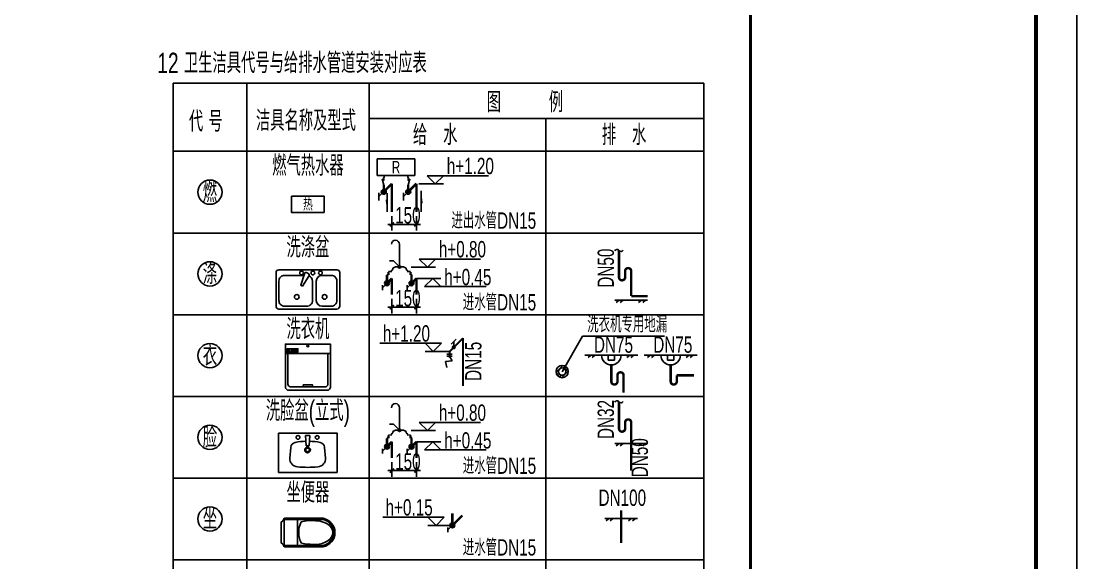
# Model space of a CAD drawing. Extents: x 27938 to 1042331, y -235042 to 1535213.
# Drawn here: x 786856 to 799788, y 132251 to 138881 of the extents above; entities that cross this region are included whole.
import ezdxf
from ezdxf.enums import TextEntityAlignment as Align

# ---------------------------------------------------------------- set-up
doc = ezdxf.new("R2010")
doc.units = 0
doc.header["$LTSCALE"] = 1000
doc.header["$MEASUREMENT"] = 0
for name, color, linetype in [('S-公用说明', 7, 'Continuous'), ('S_GG公共标注', 7, 'Continuous'), ('图框', 140, 'Continuous')]:
    doc.layers.add(name, color=color, linetype=linetype)
doc.layers.add('yichutu', color=7, linetype='Continuous', true_color=0xffffff, plot=False)
doc.styles.add('中西文等高字体', font='HZTXT_E.shx', dxfattribs={"width": 0.7, "height": 4, "bigfont": 'hztxt.shx'})

# ---------------------------------------------------------------- blocks, each defined once
blk = doc.blocks.new('$TwtSys$00000327')
for p, q in [((-94, -9, 0), (9, 94, 0)), ((-9, -94, 0), (94, 9, 0)), ((12, 55, 0), (42, 84, 0)), ((40, 40, 0), (66, 66, 0)), ((55, 12, 0), (84, 42, 0)), ((-84, -42, 0), (-55, -12, 0)), ((-66, -66, 0), (-40, -40, 0)), ((-42, -84, 0), (-12, -55, 0))]:
    blk.add_line(p, q)
for radius in [94, 56.4]:
    blk.add_circle((0, 0, 0), radius)
blk = doc.blocks.new('_ArchTick')
at = {"color": 0, "linetype": 'ByBlock', "const_width": 0.4}
blk.add_lwpolyline([(-0.5, -0.5), (0.5, 0.5)], dxfattribs=at)
blk = doc.blocks.new('yct-841-594-84100-59399.9999999999-100-1000.0')
at = {"layer": 'yichutu', "color": 7, "true_color": 0xffffff}
blk.add_lwpolyline([(0, 0), (0, 59400), (84100, 59400), (84100, 0)], close=True, dxfattribs=at)

msp = doc.modelspace()

# ---------------------------------------------------------------- hatches: boundary and pattern name
at = {"layer": 'S_GG公共标注'}
h = msp.add_hatch(color=150, dxfattribs=at)
h.paths.add_polyline_path([(791268.2, 136792.3, 0.4142136), (791298.2, 136762.3), (791298.2, 136792.3)])
h.paths.add_polyline_path([(791298.2, 136762.3, 0.4142136), (791328.2, 136792.3, 0.4142136), (791298.2, 136822.3)])
h.paths.add_polyline_path([(791298.2, 136822.3, 0.4142136), (791268.2, 136792.3), (791298.2, 136792.3)])
h = msp.add_hatch(color=150, dxfattribs=at)
h.paths.add_polyline_path([(791568, 136792.3, 0.4142136), (791598, 136762.3), (791598, 136792.3)])
h.paths.add_polyline_path([(791598, 136762.3, 0.4142136), (791628, 136792.3, 0.4142136), (791598, 136822.3)])
h.paths.add_polyline_path([(791598, 136822.3, 0.4142136), (791568, 136792.3), (791598, 136792.3)])
for points in [[(791340.4, 136547.3), (791340.4, 136697.3), (791320.4, 136697.3)], [(791755.8, 136803), (791755.8, 136653), (791775.8, 136653)]]:
    msp.add_hatch(color=150, dxfattribs=at).paths.add_polyline_path(points)
h = msp.add_hatch(color=150, dxfattribs=at)
h.paths.add_polyline_path([(791505.7, 135873.6, -0.4142136), (791490.7, 135858.6), (791490.7, 135873.6)])
h.paths.add_polyline_path([(791490.7, 135858.6, -0.4142136), (791475.7, 135873.6, -0.4142136), (791490.7, 135888.6)])
h.paths.add_polyline_path([(791490.7, 135888.6, -0.4142136), (791505.7, 135873.6), (791490.7, 135873.6)])
h = msp.add_hatch(color=150, dxfattribs=at)
h.paths.add_polyline_path([(791316.3, 135652, 0.4142136), (791358.7, 135652), (791337.5, 135673.2)])
h.paths.add_polyline_path([(791358.7, 135652, 0.4142136), (791358.7, 135694.4, 0.4142136), (791316.3, 135694.4)])
h.paths.add_polyline_path([(791316.3, 135694.4, 0.4142136), (791316.3, 135652), (791337.5, 135673.2)])
h = msp.add_hatch(color=150, dxfattribs=at)
h.paths.add_polyline_path([(791616.3, 135652, 0.4142136), (791658.7, 135652), (791637.5, 135673.2)])
h.paths.add_polyline_path([(791658.7, 135652, 0.4142136), (791658.7, 135694.4, 0.4142136), (791616.3, 135694.4)])
h.paths.add_polyline_path([(791616.3, 135694.4, 0.4142136), (791616.3, 135652), (791637.5, 135673.2)])
h = msp.add_hatch(color=150, dxfattribs=at)
h.paths.add_polyline_path([(791505.7, 133873.6, -0.4142136), (791490.7, 133858.6), (791490.7, 133873.6)])
h.paths.add_polyline_path([(791490.7, 133858.6, -0.4142136), (791475.7, 133873.6, -0.4142136), (791490.7, 133888.6)])
h.paths.add_polyline_path([(791490.7, 133888.6, -0.4142136), (791505.7, 133873.6), (791490.7, 133873.6)])
h = msp.add_hatch(color=150, dxfattribs=at)
h.paths.add_polyline_path([(791316.3, 133652, 0.4142136), (791358.7, 133652), (791337.5, 133673.2)])
h.paths.add_polyline_path([(791358.7, 133652, 0.4142136), (791358.7, 133694.4, 0.4142136), (791316.3, 133694.4)])
h.paths.add_polyline_path([(791316.3, 133694.4, 0.4142136), (791316.3, 133652), (791337.5, 133673.2)])
h = msp.add_hatch(color=150, dxfattribs=at)
h.paths.add_polyline_path([(791616.3, 133652, 0.4142136), (791658.7, 133652), (791637.5, 133673.2)])
h.paths.add_polyline_path([(791658.7, 133652, 0.4142136), (791658.7, 133694.4, 0.4142136), (791616.3, 133694.4)])
h.paths.add_polyline_path([(791616.3, 133694.4, 0.4142136), (791616.3, 133652), (791637.5, 133673.2)])
h = msp.add_hatch(color=150, dxfattribs=at)
h.paths.add_polyline_path([(792117.2, 132689, 0.4142136), (792159.6, 132689), (792138.4, 132710.2)])
h.paths.add_polyline_path([(792159.6, 132689, 0.4142136), (792159.6, 132731.4, 0.4142136), (792117.2, 132731.4)])
h.paths.add_polyline_path([(792117.2, 132731.4, 0.4142136), (792117.2, 132689), (792138.4, 132710.2)])

# ---------------------------------------------------------------- linework, layer by layer
at = {"layer": 'S-公用说明'}
for p, q in [((788718.8, 138120.4), (788718.8, 125987.9)), ((788718.8, 138120.4), (795218.8, 138120.4)), ((789619.2, 138120.4), (789619.2, 126787.9)), ((791119.2, 138120.4), (791119.2, 126787.9)), ((795218.8, 138120.4), (795218.8, 125987.9)), ((791119.2, 137688.4), (795218.8, 137688.4)), ((793285.3, 137688.4), (793285.3, 126787.9)), ((788718.8, 137287.9), (795218.8, 137287.9)), ((788718.8, 136287.9), (795218.8, 136287.9)), ((788718.8, 136287.9), (795218.8, 136287.9)), ((788718.8, 136287.9), (795218.8, 136287.9)), ((788718.8, 135287.9), (794852.7, 135287.9)), ((788718.8, 135287.9), (794852.7, 135287.9)), ((788718.8, 135287.9), (795218.8, 135287.9)), ((788718.8, 134287.9), (795218.8, 134287.9)), ((788718.8, 133287.9), (795218.8, 133287.9)), ((788718.8, 132287.9), (795218.8, 132287.9)), ((788718.8, 132287.9), (795218.8, 132287.9))]:
    msp.add_line(p, q, dxfattribs=at)
for centre in [(789169, 136787.9), (789169, 135787.9), (789169, 134787.9), (789169, 133787.9), (789169, 132787.9)]:
    msp.add_circle(centre, 148.5, dxfattribs=at)
at = {"layer": 'S_GG公共标注', "color": 150}
for p, q in [((791218.2, 137194), (791218.2, 136994)), ((791678, 137194), (791218.2, 137194)), ((791678, 137194), (791678, 136994)), ((791678, 136994), (791218.2, 136994)), ((791298.2, 136874.3), (791277.6, 136949.3)), ((791294.3, 136956), (791304.4, 136975.4)), ((791305.1, 136937.6), (791294.3, 136956)), ((791304.4, 136975.4), (791300.6, 136994)), ((791591.1, 136937.6), (791601.8, 136956)), ((791591.8, 136975.4), (791595.6, 136994)), ((791601.8, 136956), (791591.8, 136975.4)), ((791598, 136874.3), (791618.5, 136949.3)), ((791929.3, 136888.4), (791829.3, 136988.4)), ((791829.3, 136988.4), (792582.2, 136988.4)), ((791929.3, 136888.4), (792029.3, 136988.4)), ((791284.5, 136924.3), (791305.1, 136937.6)), ((791611.7, 136924.3), (791591.1, 136937.6)), ((791729.3, 136888.4), (792029.3, 136888.4)), ((791319.4, 136813.5), (791239.6, 136733.7)), ((791239.6, 136780.4), (791239.6, 136687)), ((791539.4, 136780.4), (791539.4, 136687)), ((791576.8, 136771.1), (791539.4, 136733.7)), ((791398.2, 136495.5), (791398.2, 136316.8)), ((791698, 136495.5), (791698, 136316.8)), ((791398.2, 136394.1), (791348.2, 136394.1)), ((791398.2, 136394.1), (791698, 136394.1)), ((791698, 136394.1), (791748, 136394.1)), ((791491.1, 135873.2), (791491.1, 136149.6)), ((791417.8, 135946.5), (791367.4, 135946.5)), ((791491.1, 135873.2), (791417.8, 135946.5)), ((791832, 135869.9), (791732, 135969.9)), ((791732, 135969.9), (792485, 135969.9)), ((791832, 135869.9), (791932, 135969.9)), ((791353.6, 135782.3), (791337.5, 135773.2)), ((791365.3, 135809.3), (791346, 135798.8)), ((791346, 135798.8), (791370.1, 135786.1)), ((791370.1, 135786.1), (791353.6, 135782.3)), ((791398.2, 135817), (791355.4, 135815.4)), ((791355.4, 135815.4), (791365.3, 135809.3)), ((791411.2, 135842.3), (791390.8, 135825.6)), ((791390.8, 135825.6), (791398.2, 135817)), ((791441.1, 135873.2), (791408.7, 135858.8)), ((791408.7, 135858.8), (791411.2, 135842.3)), ((791441.1, 135873.2), (791541.1, 135873.2)), ((791541.1, 135873.2), (791573.5, 135858.8)), ((791573.5, 135858.8), (791571, 135842.3)), ((791571, 135842.3), (791591.4, 135825.6)), ((791591.4, 135825.6), (791583.9, 135817)), ((791583.9, 135817), (791626.8, 135815.4)), ((791636.2, 135798.8), (791612, 135786.1)), ((791612, 135786.1), (791628.5, 135782.3)), ((791626.8, 135815.4), (791616.8, 135809.3)), ((791616.8, 135809.3), (791636.2, 135798.8)), ((791628.5, 135782.3), (791644.7, 135773.2)), ((791632, 135869.9), (791932, 135869.9)), ((791337.5, 135672), (791283.9, 135618.4)), ((791637.5, 135672), (791583.9, 135618.4)), ((791698.2, 135732.7), (791998.2, 135732.7)), ((791898.2, 135732.7), (791798.2, 135632.7)), ((791898.2, 135732.7), (791998.2, 135632.7)), ((791283.9, 135648.4), (791283.9, 135588.4)), ((791583.9, 135648.4), (791583.9, 135588.4)), ((791798.2, 135632.7), (792551.2, 135632.7)), ((791398.2, 135481.4), (791398.2, 135302.7)), ((791698, 135481.4), (791698, 135302.7)), ((794129.6, 135465.5), (794529.6, 135465.5)), ((794179.6, 135465.5), (794145.2, 135436.5)), ((794229.6, 135465.5), (794195.2, 135436.5)), ((794454.6, 135465.5), (794420.2, 135436.5)), ((794504.6, 135465.5), (794470.2, 135436.5)), ((791398.2, 135380), (791348.2, 135380)), ((791398.2, 135380), (791698, 135380)), ((791698, 135380), (791748, 135380)), ((793484.4, 134587.9), (793732.9, 135025.8)), ((793732.9, 135025.8), (794738.2, 135025.8)), ((792005.1, 134938.7), (791252.1, 134938.7)), ((791905.1, 134838.7), (791805.1, 134938.7)), ((791905.1, 134838.7), (792005.1, 134938.7)), ((792124.7, 134927.2), (792184.8, 134987.3)), ((792154.8, 134891), (792154.8, 134957.5)), ((790642, 134812.1), (790095.7, 134812.1)), ((792105.1, 134838.7), (791805.1, 134838.7)), ((792070.5, 134803.3), (792136.6, 134803.3)), ((792070.5, 134779.7), (792136.6, 134779.7)), ((792107.5, 134773.4), (792135, 134722.2)), ((793760.4, 134793.1), (794410.4, 134793.1)), ((793835.4, 134793.1), (793801, 134764.1)), ((793885.4, 134793.1), (793851, 134764.1)), ((794045.4, 134793.1), (794045.4, 134733.1)), ((794125.4, 134793.1), (794125.4, 134733.1)), ((794310.4, 134793.1), (794276, 134764.1)), ((794360.4, 134793.1), (794326, 134764.1)), ((794487.3, 134793.1), (795137.3, 134793.1)), ((794562.3, 134793.1), (794527.9, 134764.1)), ((794612.3, 134793.1), (794577.9, 134764.1)), ((794772.3, 134793.1), (794772.3, 134733.1)), ((794852.3, 134793.1), (794852.3, 134733.1)), ((795037.3, 134793.1), (795002.9, 134764.1)), ((795087.3, 134793.1), (795052.9, 134764.1)), ((792135, 134722.2), (792053, 134715.3)), ((792053, 134715.3), (792070.2, 134643.7)), ((794045.4, 134733.1), (794125.4, 134733.1)), ((794772.3, 134733.1), (794852.3, 134733.1)), ((791491.1, 133873.2), (791491.1, 134149.6)), ((791417.8, 133946.5), (791367.4, 133946.5)), ((791411.2, 133842.3), (791390.8, 133825.6)), ((791441.1, 133873.2), (791408.7, 133858.8)), ((791408.7, 133858.8), (791411.2, 133842.3)), ((791491.1, 133873.2), (791417.8, 133946.5)), ((791441.1, 133873.2), (791541.1, 133873.2)), ((791541.1, 133873.2), (791573.5, 133858.8)), ((791573.5, 133858.8), (791571, 133842.3)), ((791571, 133842.3), (791591.4, 133825.6)), ((791632, 133869.9), (791932, 133869.9)), ((791832, 133869.9), (791732, 133969.9)), ((791732, 133969.9), (792485, 133969.9)), ((791832, 133869.9), (791932, 133969.9)), ((790338.3, 133811.3), (790347.1, 133682.5)), ((790392.9, 133811.3), (790338.3, 133811.3)), ((790384.1, 133682.5), (790392.9, 133811.3)), ((791353.6, 133782.3), (791337.5, 133773.2)), ((791365.3, 133809.3), (791346, 133798.8)), ((791346, 133798.8), (791370.1, 133786.1)), ((791370.1, 133786.1), (791353.6, 133782.3)), ((791398.2, 133817), (791355.4, 133815.4)), ((791355.4, 133815.4), (791365.3, 133809.3)), ((791390.8, 133825.6), (791398.2, 133817)), ((791591.4, 133825.6), (791583.9, 133817)), ((791583.9, 133817), (791626.8, 133815.4)), ((791636.2, 133798.8), (791612, 133786.1)), ((791612, 133786.1), (791628.5, 133782.3)), ((791626.8, 133815.4), (791616.8, 133809.3)), ((791616.8, 133809.3), (791636.2, 133798.8)), ((791628.5, 133782.3), (791644.7, 133773.2)), ((791698.2, 133732.7), (791998.2, 133732.7)), ((791898.2, 133732.7), (791798.2, 133632.7)), ((791898.2, 133732.7), (791998.2, 133632.7)), ((794129.6, 133713.1), (794529.6, 133713.1)), ((794179.6, 133713.1), (794145.2, 133684.1)), ((794229.6, 133713.1), (794195.2, 133684.1)), ((794454.6, 133713.1), (794420.2, 133684.1)), ((794504.6, 133713.1), (794470.2, 133684.1)), ((790158.4, 133664.5), (790146.5, 133533.3)), ((790347.1, 133682.5), (790384.1, 133682.5)), ((790572.7, 133664.5), (790584.7, 133533.3)), ((791337.5, 133672), (791283.9, 133618.4)), ((791283.9, 133648.4), (791283.9, 133588.4)), ((791637.5, 133672), (791583.9, 133618.4)), ((791583.9, 133648.4), (791583.9, 133588.4)), ((791798.2, 133632.7), (792551.2, 133632.7)), ((791398.2, 133481.4), (791398.2, 133302.7)), ((791698, 133481.4), (791698, 133302.7)), ((791398.2, 133380), (791348.2, 133380)), ((791398.2, 133380), (791698, 133380)), ((791698, 133380), (791748, 133380)), ((792038.4, 132810.2), (791285.4, 132810.2)), ((791938.4, 132710.2), (791838.4, 132810.2)), ((791938.4, 132710.2), (792038.4, 132810.2)), ((790043.6, 132742.1), (790043.6, 132502.5)), ((790069, 132777.6), (790069, 132778.3)), ((790076.9, 132769.6), (790076.9, 132474.8)), ((790087.4, 132796.7), (790557.9, 132796.7)), ((790240.4, 132769.6), (790240.4, 132474.8)), ((790556.9, 132780.7), (790256.4, 132780.5)), ((792138.4, 132710.2), (791838.4, 132710.2)), ((792138.4, 132709.1), (792084.8, 132655.5)), ((792084.8, 132685.5), (792084.8, 132625.5)), ((794005.3, 132794.1), (794405.3, 132794.1)), ((794055.3, 132794.1), (794020.9, 132765.1)), ((794105.3, 132794.1), (794070.9, 132765.1)), ((794330.3, 132794.1), (794295.9, 132765.1)), ((794380.3, 132794.1), (794345.9, 132765.1)), ((790069, 132466.3), (790069, 132467)), ((790557.9, 132447.9), (790087.4, 132447.9)), ((790557, 132463.9), (790256.6, 132463.9))]:
    msp.add_line(p, q, dxfattribs=at)
for points, const_width in [([(791298.2, 136792.3), (791398.2, 136892.3)], 30), ([(791298.2, 136792.3), (791298.2, 136874.3)], 30), ([(791398.2, 136546.9), (791398.2, 136892.3)], 30), ([(791598, 136792.3), (791698, 136892.3)], 30), ([(791598, 136792.3), (791598, 136874.3)], 30), ([(791698, 136546.9), (791698, 136892.3)], 30), ([(794179.6, 135746.5), (794179.6, 136075.5)], 30), ([(791337.5, 135673.2), (791337.5, 135773.2)], 30), ([(791637.5, 135673.2), (791637.5, 135773.2)], 30), ([(794254.6, 135746.5), (794254.6, 135821.5)], 30), ([(794329.6, 135515.5), (794329.6, 135821.5)], 30), ([(791337.5, 135672), (791398.2, 135732.7)], 30), ([(791398.2, 135732.7), (791398.2, 135532.7)], 30), ([(791637.5, 135672), (791698.2, 135732.7)], 30), ([(791698.2, 135732.7), (791698.2, 135532.7)], 30), ([(794329.6, 135515.5), (794529.6, 135515.5)], 30), ([(792267.6, 135001.2), (792105.1, 134838.7)], 23.6), ([(792267.6, 134413.9), (792267.6, 135001.2)], 23.6), ([(792105.1, 134838.7), (792105.1, 134761.7)], 23.6), ([(794179.6, 133894.1), (794179.6, 134223.1)], 30), ([(794254.6, 133894.1), (794254.6, 133969.1)], 30), ([(794329.6, 133381.1), (794329.6, 133969.1)], 30), ([(791337.5, 133673.2), (791337.5, 133773.2)], 30), ([(791337.5, 133672), (791398.2, 133732.7)], 30), ([(791398.2, 133732.7), (791398.2, 133532.7)], 30), ([(791637.5, 133673.2), (791637.5, 133773.2)], 30), ([(791637.5, 133672), (791698.2, 133732.7)], 30), ([(791698.2, 133732.7), (791698.2, 133532.7)], 30), ([(792138.4, 132709.1), (792138.4, 132859.1)], 30), ([(792138.4, 132709.1), (792259.8, 132830.4)], 30), ([(794205.3, 132894.1), (794205.3, 132494.1)], 30)]:
    msp.add_lwpolyline(points, dxfattribs=dict(at, const_width=const_width))
for points in [[(790569.2, 136537.9), (790569.2, 136737.9), (790169.2, 136737.9), (790169.2, 136537.9)], [(790110.5, 134870.6), (790247.6, 134870.6), (790247.6, 134832.1), (790110.5, 134832.1)], [(790144.5, 134840), (790121.8, 134840), (790121.8, 134863.8), (790144.5, 134863.8)], [(790177.6, 134859.2), (790166.7, 134859.2), (790166.7, 134849.1), (790177.6, 134849.1)], [(790198.7, 134859.2), (790187.8, 134859.2), (790187.8, 134849.1), (790198.7, 134849.1)], [(790218.4, 134859.2), (790207.5, 134859.2), (790207.5, 134849.1), (790218.4, 134849.1)], [(790238.8, 134859.2), (790227.8, 134859.2), (790227.8, 134849.1), (790238.8, 134849.1)], [(790729.2, 133357.9), (790009.2, 133357.9), (790009.2, 133837.9), (790729.2, 133837.9)]]:
    msp.add_lwpolyline(points, close=True, dxfattribs=at)
for points in [[(791340.4, 136773.9), (791340.4, 136547.3)], [(791755.8, 136546.9), (791755.8, 136803)], [(790426, 134407.1), (790426, 134429.2), (790369.2, 134429.2), (790312.3, 134429.2), (790312.3, 134407.1)]]:
    msp.add_lwpolyline(points, dxfattribs=at)
for points in [[(794229.8, 136078.8, -0.5751829), (794179.6, 136075.5, 0.6047455), (794129.2, 136069.9, 16.9248276)], [(790358.6, 135802.1), (790374.3, 135793.1, -0.4634647), (790381, 135758.3), (790301.8, 135638.1), (790281.9, 135649.6), (790325.6, 135790.3, -0.4707008), (790358.6, 135802.1, 0.4707008)], [(790317.9, 135769.7), (790082.8, 135769.7, 0.4142136), (790013.7, 135700.6), (790013.7, 135461.5, 0.4142136), (790082.8, 135392.4), (790356.1, 135392.4, 0.4142136), (790425.2, 135461.5), (790425.2, 135700.6, 0.2959448), (790384.3, 135763.7)], [(790543.9, 135769.7), (790655.5, 135769.7, -0.4142136), (790724.6, 135700.6), (790724.6, 135461.5, -0.4142136), (790655.5, 135392.4), (790543.9, 135392.4, -0.4039279), (790471.3, 135461.5), (790471.3, 135700.6, -0.4039279), (790543.9, 135769.7)], [(790123.4, 134812.1), (790123.4, 134439.1, 0.4142136), (790155.4, 134407.1), (790583, 134407.1, 0.4142136), (790615, 134439.1), (790615, 134812.1)], [(794229.8, 134226.5, -0.5751829), (794179.6, 134223.1, 0.6047455), (794129.2, 134217.6, 16.9248276)], [(790086.2, 132780.4, -0.1327153), (790087.4, 132780.7), (790229, 132780.7)], [(790229.9, 132463.9), (790087.4, 132463.9, -0.0682276), (790086.8, 132464, -0.0682276)]]:
    msp.add_lwpolyline(points, format="xyb", dxfattribs=at)
for points in [[(790759.2, 135392.4), (790759.2, 135803.3, 0.4142136), (790724.6, 135837.9), (790013.7, 135837.9, 0.4142136), (789979.2, 135803.3), (789979.2, 135392.4, 0.4142136), (790013.7, 135357.9), (790724.6, 135357.9, 0.4142136)], [(790133.2, 134363.2), (790605.2, 134363.2, 0.4142136), (790645.2, 134403.2), (790645.2, 134927.9), (790093.2, 134927.9), (790093.2, 134403.2, 0.4142136)]]:
    msp.add_lwpolyline(points, format="xyb", close=True, dxfattribs=at)
at = {"layer": 'S_GG公共标注', "color": 150, "const_width": 30}
for points in [[(794329.6, 135821.5, 1), (794254.6, 135821.5)], [(794179.6, 135746.5, 1), (794254.6, 135746.5)], [(794329.6, 133969.1, 1), (794254.6, 133969.1)], [(794179.6, 133894.1, 1), (794254.6, 133894.1)]]:
    msp.add_lwpolyline(points, format="xyb", dxfattribs=at)
at = {"layer": 'S_GG公共标注', "color": 150, "const_width": 23.6}
msp.add_lwpolyline([(792165.3, 134899.2, -1), (792146.2, 134880.1, -1)], format="xyb", close=True, dxfattribs=at)
at = {"layer": 'S_GG公共标注', "color": 150, "const_width": 30, "elevation": 0}
for points in [[(794085.4, 134471.1), (794085.4, 134673.1)], [(794812.3, 134471.1), (794812.3, 134673.1)], [(794160.4, 134471.1), (794160.4, 134546.1)], [(794235.4, 134333.6), (794235.4, 134546.1)], [(794887.3, 134471.1), (794887.3, 134546.1)], [(795099.8, 134546.1), (794887.3, 134546.1)]]:
    msp.add_lwpolyline(points, dxfattribs=at)
for points in [[(794235.4, 134546.1, 1), (794160.4, 134546.1)], [(794085.4, 134471.1, 1), (794160.4, 134471.1)], [(794812.3, 134471.1, 1), (794887.3, 134471.1)]]:
    msp.add_lwpolyline(points, format="xyb", dxfattribs=at)
at = {"layer": 'S_GG公共标注', "color": 150}
for centre, radius in [((791298.2, 136792.3), 30), ((791598, 136792.3), 30), ((790291.8, 135799.1), 23), ((790430, 135799.1), 23), ((790522.1, 135799.1), 23), ((791490.7, 135873.6), 15), ((791337.5, 135673.2), 30), ((791637.5, 135673.2), 30), ((790232.5, 135505.7), 28.8), ((790572.6, 135505.7), 28.8), ((790369.2, 134907.5), 12.8), ((791490.7, 133873.6), 15), ((791337.5, 133673.2), 30), ((791637.5, 133673.2), 30), ((792138.4, 132710.2), 30)]:
    msp.add_circle(centre, radius, dxfattribs=at)
for centre, radius, start, end in [((791441.1, 136149.6), 50, 0, 180), ((794085.4, 134793.1), 120, 180, 0), ((794812.3, 134793.1), 120, 180, 0), ((791441.1, 134149.6), 50, 0, 180), ((790062.6, 132742.8), 19.1, 108.40504, 182.16329), ((790051.1, 132778), 17.9, 287.84896, 1.14073), ((790087.4, 132778.3), 18.4, 90, 180), ((790089.1, 132768.5), 12.2, 86.09142, 175.04226), ((790228.2, 132768.5), 12.2, 4.95774, 93.90858), ((790256.4, 132796.5), 16, 180.08849, 270.08848), ((790555.9, 132625.1), 299.1, 154.67272, 206.81771), ((790415.7, 132234.6), 534.6, 84.89639, 104.09898), ((790521.4, 132622.3), 162.2, 281.8275, 78.1725), ((790521.4, 132622.3), 178.2, 281.8275, 78.1725), ((790062.6, 132501.8), 19.1, 177.83671, 251.59496), ((790051.1, 132466.7), 17.9, 358.85927, 72.15104), ((790087.4, 132466.3), 18.4, 180, 270), ((790088.7, 132475.6), 11.8, 184.04332, 276.21872), ((790228.6, 132475.6), 11.8, 263.78128, 355.95668), ((790256.6, 132447.9), 16, 90, 180), ((790443.8, 133381.8), 905.1, 260.15073, 271.23493)]:
    msp.add_arc(centre, radius, start, end, dxfattribs=at)
for centre, major_axis, start_param, end_param in [((790228.8, 133660), (-70.6, 0), -1.3537431, -0.0688971), ((790365.6, 133077.8), (-705.6, 0), -1.5390688, -1.3537431), ((790248, 133787.2), (-23.5, 0), 3.1415927, 9.424778), ((790365.6, 133077.8), (705.6, 0), 1.3537431, 1.5390688), ((790483.2, 133787.2), (-23.5, 0), 3.1415927, 9.424778), ((790502.3, 133660), (-70.6, 0), 3.2104897, 4.4953357), ((790365.6, 133632.7), (35.3, 0), 4.712389, 10.9955743), ((790365.6, 133632.7), (23.5, 0), 4.712389, 10.9955743), ((790252, 133524.9), (-105.8, 0), -0.0851096, 1.4681119), ((790479.2, 133524.9), (105.8, 0), -1.4681119, 0.0851096), ((790365.6, 134560), (-1214.3, 0), 1.4681118, 1.6734808)]:
    msp.add_ellipse(centre, major_axis=major_axis, ratio=0.9387755, start_param=start_param, end_param=end_param, dxfattribs=at)
at = {"layer": 'S_GG公共标注', "color": 150, "extrusion": (0, 0, -1)}
msp.add_ellipse((790459.3, 132622), major_axis=(213.4, 0.3), ratio=0.6797465, start_param=-1.5510254, end_param=1.5531275, dxfattribs=at)
at = {"layer": '图框'}
msp.add_lwpolyline([(757737.9, 153731.3), (799787.9, 153731.3), (799787.9, 124031.3), (757737.9, 124031.3)], close=True, dxfattribs=at)
msp.add_lwpolyline([(757737.9, 153731.3), (799787.9, 153731.3), (799787.9, 124031.3), (757737.9, 124031.3)], close=True, dxfattribs=at)
at = {"layer": '图框', "const_width": 50}
msp.add_lwpolyline([(799287.9, 124531.3), (799287.9, 153231.3), (758987.9, 153231.3), (758987.9, 124531.3)], close=True, dxfattribs=at)
at = {"layer": '图框', "const_width": 35}
msp.add_lwpolyline([(795790.4, 124531.3), (795790.4, 153231.3)], dxfattribs=at)

# ---------------------------------------------------------------- block references
at = {"layer": 'S_GG公共标注', "color": 150, "xscale": 50, "yscale": 50, "zscale": 50}
for p in [(791398.2, 136394.1), (791398.2, 135380), (791398.2, 133380)]:
    msp.add_blockref('_ArchTick', p, dxfattribs=at)
at = {"layer": 'S_GG公共标注', "color": 150, "rotation": 180}
for name, p, xscale, yscale, zscale in [('_ArchTick', (791698, 136394.1), 50, 50, 50), ('_ArchTick', (791698, 135380), 50, 50, 50), ('$TwtSys$00000327', (793483.2, 134591.7, 0), 0.7999999998137355, 0.7999999998137355, 0.7999999998137355), ('_ArchTick', (791698, 133380), 50, 50, 50)]:
    msp.add_blockref(name, p, dxfattribs=dict(at, xscale=xscale, yscale=yscale, zscale=zscale))
at = {"layer": 'yichutu', "xscale": 0.5, "yscale": 0.5, "zscale": 0.5}
msp.add_blockref('yct-841-594-84100-59399.9999999999-100-1000.0', (757737.9, 124031.3), dxfattribs=at)

# ---------------------------------------------------------------- texts
at = {"layer": 'S-公用说明', "style": '中西文等高字体', "width": 0.7}
for s, p in [('12 卫生洁具代号与给排水管道安装对应表', (788524.8, 138244.7)), ('图         例', (792560, 137764.6)), ('代 号', (788911.4, 137529)), ('洁具名称及型式', (789732.8, 137538.8)), ('给   水', (791655.7, 137364.1)), ('排   水', (793969, 137364.1))]:
    msp.add_text(s, height=250, dxfattribs=at).set_placement(p)
for s, p in [('燃气热水器', (790369.2, 136987.9)), ('洗涤盆', (790369.2, 135987.9)), ('洗衣机', (790369.2, 134987.9)), ('洗脸盆(立式)', (790369.2, 133987.9)), ('坐便器', (790369.2, 132987.9))]:
    msp.add_text(s, height=250, dxfattribs=at).set_placement(p, align=Align.CENTER)
for s, p in [('燃', (789169, 136787.9)), ('涤', (789169, 135787.9)), ('衣', (789169, 134787.9)), ('脸', (789169, 133787.9)), ('坐', (789169, 132787.9))]:
    msp.add_text(s, height=250, dxfattribs=at).set_placement(p, align=Align.MIDDLE_CENTER)
at = {"layer": 'S_GG公共标注', "color": 150, "style": '中西文等高字体', "width": 0.7}
for s, p in [(' h+1.20', (792017.9, 137008.4)), ('150', (791437.1, 136404.9)), (' h+0.80', (791920.6, 135989.9)), (' h+0.45', (791986.8, 135649.4)), ('150', (791437.1, 135390.8)), ('洗衣机专用地漏', (793789.8, 135071.3)), (' h+1.20', (791234.6, 134958.7)), ('DN75', (793872.4, 134822)), ('DN75', (794599.3, 134822)), (' h+0.80', (791920.6, 133989.9)), (' h+0.45', (791986.8, 133649.4)), ('150', (791437.1, 133390.8)), ('DN100', (793929, 132948)), (' h+0.15', (791267.9, 132830.2))]:
    msp.add_text(s, height=200, dxfattribs=at).set_placement(p)
for s, p in [('R', (791448.1, 137094)), ('热', (790369.2, 136637.9))]:
    msp.add_text(s, height=150, dxfattribs=at).set_placement(p, align=Align.MIDDLE_CENTER)
for s, p in [('进出水管DN15', (793165.1, 136340.4)), ('进水管DN15', (793165.1, 135340.4)), ('进水管DN15', (793165.1, 133340.4)), ('进水管DN15', (793165.1, 132340.4))]:
    msp.add_text(s, height=200, dxfattribs=at).set_placement(p, align=Align.RIGHT)
for s, p in [('DN50', (794117.5, 135618.7)), ('DN15', (792494.5, 134477.9)), ('DN32', (794117.5, 133766.3)), ('DN50', (794534.1, 133298))]:
    msp.add_text(s, height=200, rotation=90, dxfattribs=at).set_placement(p)

doc.saveas('drawing.dxf')
